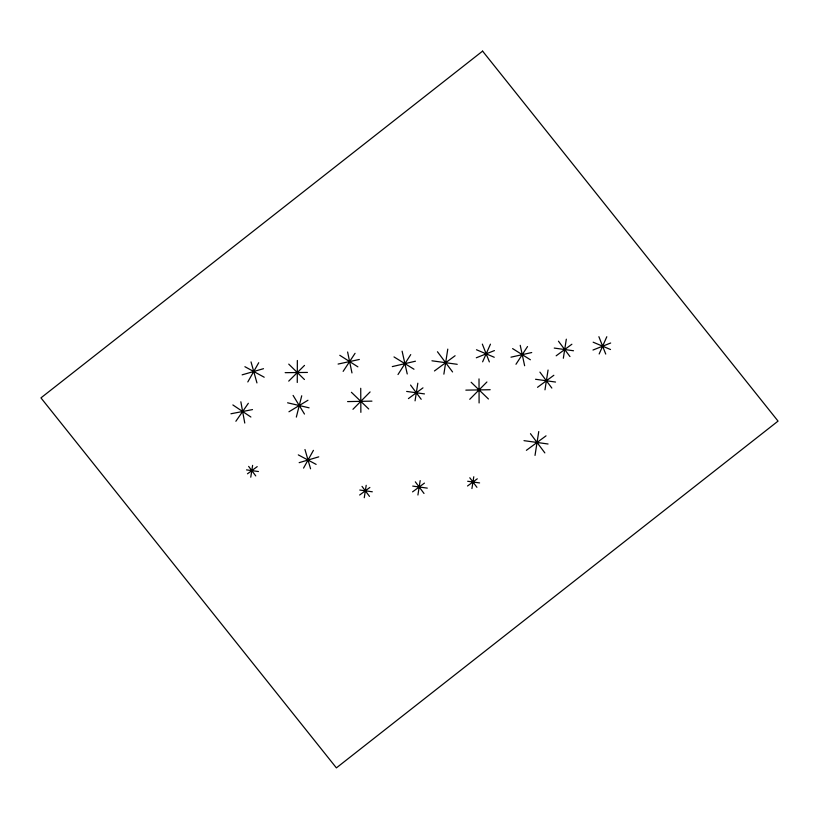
<?xml version="1.0" encoding="UTF-8"?>
<svg xmlns="http://www.w3.org/2000/svg" width="819" height="819" viewBox="0 0 819 819"><rect width="100%" height="100%" fill="white"/><g stroke="black" fill="none" stroke-linecap="round" stroke-linejoin="round"><path stroke-width="1.23" d="M297.266 382.493L297.348 360.483M250.768 477.19L252.61 465.376M364.26 497.717L366.195 485.319M415.059 400.849L417.813 383.2M417.925 495.014L420.178 480.599M443.867 374.15L447.778 349.119M471.928 488.574L473.771 476.76M544.973 389.824L548.065 370.034M535.022 455.405L538.748 431.562M563.339 358.251L566.318 339.179M296.335 417.096L301.73 395.772M482.616 361.834L490.458 344.164M599.16 353.982L606.807 336.742M303.552 468.089L313.431 450.337M247.809 381.941L258.722 362.715M398.003 374.529L410.728 354.607M515.98 364.271L527.528 346.55M343.141 371.365L355.067 353.317M235.872 421.263L248.352 403.276M352.958 409.285L370.096 391.932M469.737 399.303L486.906 381.992M288.718 381.122L304.514 365.397M247.481 473.802L257.217 466.625M434.459 370.956L455.098 355.743M408.425 398.597L422.973 387.868M359.643 495.014L369.871 487.469M556.162 355.815L571.887 344.226M537.53 387.305L553.849 375.276M412.571 491.871L424.447 483.108M467.536 485.995L477.272 478.818M526.382 450.327L546.038 435.841M288.943 411.773L307.964 400.256M476.31 357.78L494.42 350.583M592.997 350.03L610.667 343.007M299.16 462.663L318.745 456.848M242.137 374.846L263.503 368.693M392.301 366.595L415.438 361.21M510.995 357.176L531.726 352.539M338.093 364.066L359.326 359.469M230.938 413.769L252.508 409.592M347.584 401.597L371.939 401.136M465.837 390.141L490.192 389.721M285.155 372.665L307.432 372.43M554.248 348.075L573.505 350.757M431.941 360.79L457.217 364.312M535.544 379.269L555.528 382.043M406.654 391.431L424.467 393.908M523.986 440.653L548.054 444M467.669 481.265L479.596 482.923M412.725 486.097L427.283 488.124M246.509 469.881L258.435 471.539M359.787 490.038L372.307 491.789M287.602 402.794L309.101 407.831M593.161 342.199L610.503 349.518M476.474 349.754L494.246 357.258M298.3 454.873L316.124 464.383M244.901 366.697L264.199 377.221M394 356.93L413.984 369.226M512.602 348.597L530.374 359.766M339.793 355.303L357.893 366.851M232.862 404.944L250.89 417.035M351.402 392.291L368.724 408.978M471.15 382.258L488.431 398.986M288.738 364.117L304.433 379.514M558.456 341.185L569.963 356.562M539.905 372.113L551.852 388.073M530.466 433.671L544.85 452.897M437.459 351.75L452.569 371.939M410.544 385.053L421.191 399.283M469.799 477.774L476.924 487.305M415.325 481.838L424.017 493.458M362.018 486.384L369.502 496.386M248.638 466.39L255.763 475.921M293.089 395.413L304.473 414.056M598.884 336.691L605.732 354.064M482.34 344.113L489.363 361.916M304.965 449.518L310.575 468.796M251.023 361.896L256.951 382.923M402.109 351.177L407.238 373.966M520.229 345.311L524.631 365.745M347.614 351.996L351.975 372.932M240.847 401.781L244.768 423.044M360.729 388.288L360.862 412.356M479.013 378.9L479.095 402.968M482.586 51.116L40.95 397.88L336.394 767.884L778.05 421.109L482.586 51.116"/></g></svg>
